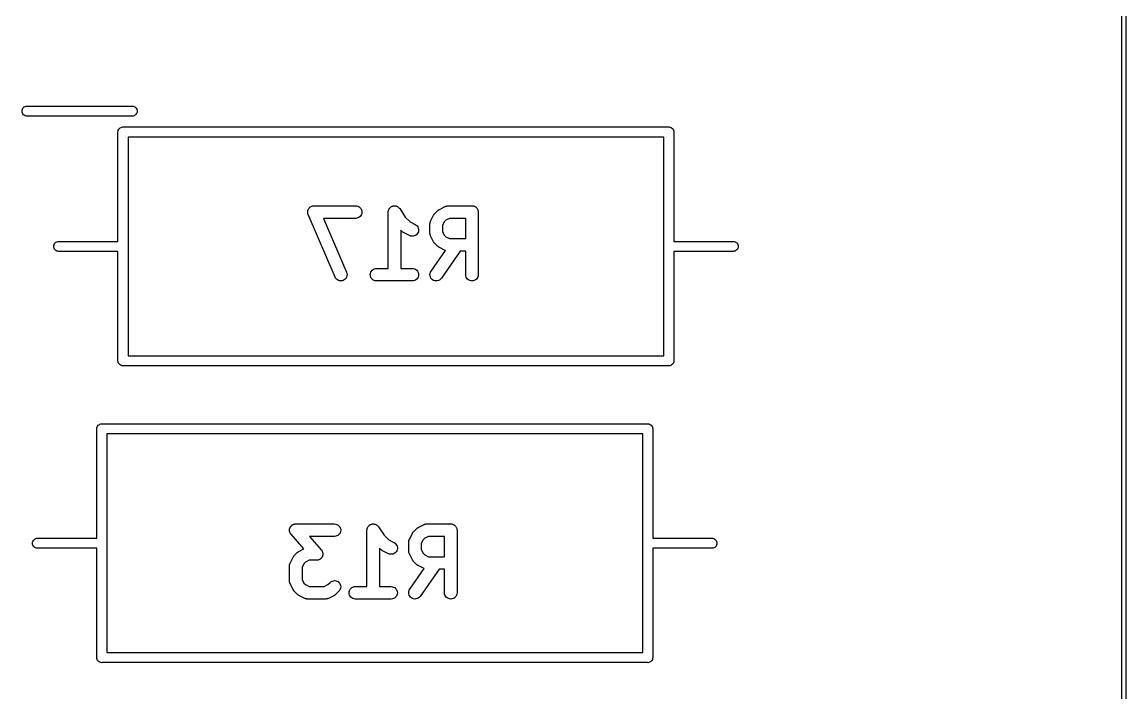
# Model space of a CAD drawing. Extents: x 19 to 116, y -142 to -17.
# Drawn here: x 102.2 to 115.42, y -61.23 to -53.19 of the extents above; entities that cross this region are included whole.
import ezdxf

# ---------------------------------------------------------------- set-up
doc = ezdxf.new("R2010")
doc.units = 0
doc.layers.add('BLACK', color=7, linetype='CONTINUOUS')

msp = doc.modelspace()

# ---------------------------------------------------------------- linework, layer by layer
at = {"layer": 'BLACK', "linetype": 'CONTINUOUS'}
for p, q in [((115.375, -142.215), (115.375, -16.705)), ((115.425, -16.6812), (115.425, -142.239)), ((102.211, -54.2265), (102.218, -54.2174)), ((102.218, -54.2174), (102.228, -54.2099)), ((102.228, -54.2099), (102.238, -54.2043)), ((102.238, -54.2043), (102.249, -54.2009)), ((102.249, -54.2009), (102.258, -54.2)), ((102.258, -54.2), (103.522, -54.2)), ((103.522, -54.2), (103.531, -54.2009)), ((103.531, -54.2009), (103.542, -54.2043)), ((103.542, -54.2043), (103.552, -54.2099)), ((103.552, -54.2099), (103.562, -54.2174)), ((103.562, -54.2174), (103.569, -54.2265)), ((102.201, -54.26), (102.202, -54.2482)), ((102.202, -54.2718), (102.201, -54.26)), ((102.202, -54.2482), (102.205, -54.2369)), ((102.205, -54.2831), (102.202, -54.2718)), ((102.205, -54.2369), (102.211, -54.2265)), ((102.211, -54.2935), (102.205, -54.2831)), ((102.218, -54.3026), (102.211, -54.2935)), ((102.228, -54.3101), (102.218, -54.3026)), ((102.238, -54.3157), (102.228, -54.3101)), ((102.249, -54.3191), (102.238, -54.3157)), ((102.258, -54.32), (102.249, -54.3191)), ((103.522, -54.32), (102.258, -54.32)), ((103.531, -54.3191), (103.522, -54.32)), ((103.542, -54.3157), (103.531, -54.3191)), ((103.552, -54.3101), (103.542, -54.3157)), ((103.562, -54.3026), (103.552, -54.3101)), ((103.569, -54.2935), (103.562, -54.3026)), ((103.569, -54.2265), (103.575, -54.2369)), ((103.575, -54.2831), (103.569, -54.2935)), ((103.575, -54.2369), (103.578, -54.2482)), ((103.578, -54.2718), (103.575, -54.2831)), ((103.578, -54.2482), (103.579, -54.26)), ((103.579, -54.26), (103.578, -54.2718)), ((103.354, -54.4869), (103.36, -54.4765)), ((103.36, -54.4765), (103.367, -54.4674)), ((103.367, -54.4674), (103.377, -54.4599)), ((103.377, -54.4599), (103.387, -54.4543)), ((103.387, -54.4543), (103.398, -54.4509)), ((103.398, -54.4509), (103.407, -54.45)), ((103.407, -54.45), (103.41, -54.4497)), ((103.407, -54.45), (103.407, -54.45)), ((103.41, -54.4497), (103.413, -54.45)), ((103.413, -54.45), (109.947, -54.45)), ((109.947, -54.45), (109.95, -54.4497)), ((109.95, -54.4497), (109.953, -54.45)), ((109.953, -54.45), (109.953, -54.45)), ((109.953, -54.45), (109.962, -54.4509)), ((109.962, -54.4509), (109.973, -54.4543)), ((109.973, -54.4543), (109.983, -54.4599)), ((109.983, -54.4599), (109.993, -54.4674)), ((109.993, -54.4674), (110, -54.4765)), ((110, -54.4765), (110.006, -54.4869)), ((103.35, -54.51), (103.351, -54.4982)), ((103.35, -54.513), (103.35, -54.51)), ((103.35, -55.82), (103.35, -54.513)), ((103.351, -54.4982), (103.354, -54.4869)), ((103.47, -54.57), (103.47, -55.8771)), ((109.89, -54.57), (103.47, -54.57)), ((109.89, -55.877), (109.89, -54.57)), ((110.006, -54.4869), (110.009, -54.4982)), ((110.009, -54.4982), (110.01, -54.51)), ((110.01, -54.51), (110.01, -54.5129)), ((110.01, -54.5129), (110.01, -55.82)), ((105.65, -55.4116), (105.656, -55.4071)), ((105.656, -55.4068), (105.663, -55.4035)), ((105.656, -55.407), (105.656, -55.4068)), ((105.656, -55.4071), (105.656, -55.407)), ((105.663, -55.4035), (105.669, -55.4001)), ((105.669, -55.3999), (105.676, -55.3979)), ((105.669, -55.4001), (105.669, -55.3999)), ((105.669, -55.4001), (105.669, -55.4001)), ((105.676, -55.3979), (105.683, -55.3958)), ((105.683, -55.3957), (105.69, -55.395)), ((105.683, -55.3958), (105.683, -55.3957)), ((105.683, -55.3958), (105.683, -55.3958)), ((105.69, -55.395), (105.697, -55.3943)), ((105.697, -55.3943), (105.698, -55.3943)), ((105.698, -55.3943), (105.698, -55.3943)), ((105.698, -55.3943), (106.198, -55.3943)), ((106.198, -55.3943), (106.199, -55.3943)), ((106.199, -55.3943), (106.213, -55.3959)), ((106.213, -55.3959), (106.227, -55.4003)), ((106.227, -55.4003), (106.24, -55.4074)), ((106.24, -55.4074), (106.251, -55.4168)), ((106.615, -55.4115), (106.621, -55.4066)), ((106.621, -55.4065), (106.627, -55.4032)), ((106.621, -55.4066), (106.621, -55.4065)), ((106.621, -55.4066), (106.621, -55.4066)), ((106.627, -55.4032), (106.634, -55.3998)), ((106.634, -55.3997), (106.641, -55.3976)), ((106.634, -55.3998), (106.634, -55.3997)), ((106.634, -55.3998), (106.634, -55.3998)), ((106.641, -55.3976), (106.648, -55.3956)), ((106.648, -55.3956), (106.655, -55.395)), ((106.648, -55.3956), (106.648, -55.3956)), ((106.648, -55.3956), (106.648, -55.3956)), ((106.655, -55.395), (106.663, -55.3943)), ((106.663, -55.3943), (106.663, -55.3943)), ((106.663, -55.3943), (106.67, -55.395)), ((106.663, -55.3943), (106.663, -55.3943)), ((106.67, -55.395), (106.677, -55.3958)), ((106.677, -55.3958), (106.677, -55.3958)), ((106.677, -55.3958), (106.677, -55.3958)), ((106.677, -55.3958), (106.684, -55.398)), ((106.684, -55.398), (106.691, -55.4001)), ((106.691, -55.4001), (106.691, -55.4001)), ((106.691, -55.4001), (106.691, -55.4001)), ((106.691, -55.4001), (106.698, -55.4036)), ((106.698, -55.4036), (106.704, -55.407)), ((106.704, -55.407), (106.704, -55.4071)), ((106.704, -55.4071), (106.704, -55.4071)), ((106.704, -55.4071), (106.709, -55.4115)), ((107.2, -55.4379), (107.271, -55.4022)), ((107.271, -55.4022), (107.272, -55.4017)), ((107.272, -55.4017), (107.274, -55.401)), ((107.274, -55.401), (107.276, -55.3999)), ((107.276, -55.3999), (107.281, -55.3985)), ((107.281, -55.3985), (107.286, -55.3967)), ((107.286, -55.3967), (107.288, -55.3964)), ((107.288, -55.3964), (107.29, -55.3957)), ((107.29, -55.3957), (107.296, -55.3952)), ((107.296, -55.3952), (107.301, -55.3944)), ((107.301, -55.3944), (107.303, -55.3945)), ((107.303, -55.3945), (107.305, -55.3943)), ((107.305, -55.3943), (107.591, -55.3943)), ((107.591, -55.3943), (107.591, -55.3943)), ((107.591, -55.3943), (107.591, -55.3943)), ((107.591, -55.3943), (107.592, -55.3943)), ((107.591, -55.3943), (107.591, -55.3943)), ((107.592, -55.3943), (107.599, -55.3951)), ((107.599, -55.3951), (107.606, -55.3958)), ((107.606, -55.3958), (107.606, -55.3959)), ((107.606, -55.3959), (107.606, -55.3959)), ((107.606, -55.3959), (107.613, -55.398)), ((107.613, -55.398), (107.62, -55.4001)), ((107.62, -55.4001), (107.62, -55.4003)), ((107.62, -55.4003), (107.62, -55.4003)), ((107.62, -55.4003), (107.626, -55.4038)), ((107.626, -55.4038), (107.633, -55.4071)), ((107.633, -55.4071), (107.633, -55.4073)), ((107.633, -55.4073), (107.633, -55.4074)), ((107.633, -55.4074), (107.639, -55.412)), ((105.623, -55.4688), (105.624, -55.4618)), ((105.623, -55.469), (105.623, -55.4688)), ((105.623, -55.4693), (105.623, -55.469)), ((105.624, -55.4763), (105.623, -55.4693)), ((105.624, -55.4542), (105.626, -55.4475)), ((105.624, -55.4545), (105.624, -55.4542)), ((105.624, -55.4547), (105.624, -55.4545)), ((105.624, -55.4618), (105.624, -55.4547)), ((105.624, -55.4833), (105.624, -55.4763)), ((105.624, -55.4836), (105.624, -55.4833)), ((105.624, -55.4839), (105.624, -55.4836)), ((105.626, -55.4906), (105.624, -55.4839)), ((105.626, -55.4475), (105.629, -55.4407)), ((105.628, -55.4974), (105.626, -55.4906)), ((105.628, -55.4976), (105.628, -55.4974)), ((105.629, -55.4979), (105.628, -55.4976)), ((105.629, -55.4402), (105.632, -55.434)), ((105.629, -55.4405), (105.629, -55.4402)), ((105.629, -55.4407), (105.629, -55.4405)), ((105.629, -55.4988), (105.629, -55.4979)), ((105.95, -56.2488), (105.629, -55.4988)), ((105.632, -55.434), (105.635, -55.4278)), ((105.635, -55.4278), (105.636, -55.4276)), ((105.636, -55.4273), (105.64, -55.4219)), ((105.636, -55.4276), (105.636, -55.4273)), ((105.64, -55.4219), (105.645, -55.4164)), ((105.645, -55.4161), (105.65, -55.4116)), ((105.645, -55.4163), (105.645, -55.4161)), ((105.645, -55.4164), (105.645, -55.4163)), ((106.226, -55.5386), (106.212, -55.5429)), ((106.239, -55.5318), (106.226, -55.5386)), ((106.251, -55.5225), (106.239, -55.5318)), ((106.251, -55.4168), (106.261, -55.4282)), ((106.26, -55.5112), (106.251, -55.5225)), ((106.267, -55.4983), (106.26, -55.5112)), ((106.261, -55.4282), (106.267, -55.4412)), ((106.267, -55.4412), (106.272, -55.4552)), ((106.271, -55.4844), (106.267, -55.4983)), ((106.273, -55.4698), (106.271, -55.4844)), ((106.272, -55.4552), (106.273, -55.4698)), ((106.587, -55.4682), (106.588, -55.461)), ((106.587, -55.4683), (106.587, -55.4682)), ((106.587, -55.4684), (106.587, -55.4683)), ((106.587, -55.4693), (106.587, -55.4684)), ((106.587, -55.4684), (106.587, -55.4684)), ((106.587, -56.1443), (106.587, -55.4693)), ((106.588, -55.461), (106.589, -55.4538)), ((106.589, -55.4537), (106.591, -55.4464)), ((106.589, -55.4538), (106.589, -55.4537)), ((106.589, -55.4538), (106.589, -55.4538)), ((106.591, -55.4464), (106.593, -55.4398)), ((106.593, -55.4397), (106.597, -55.4331)), ((106.593, -55.4398), (106.593, -55.4397)), ((106.593, -55.4398), (106.593, -55.4398)), ((106.597, -55.4331), (106.6, -55.427)), ((106.6, -55.4269), (106.605, -55.4215)), ((106.6, -55.427), (106.6, -55.4269)), ((106.6, -55.427), (106.6, -55.427)), ((106.605, -55.4215), (106.61, -55.4158)), ((106.61, -55.4157), (106.615, -55.4115)), ((106.61, -55.4158), (106.61, -55.4157)), ((106.61, -55.4157), (106.61, -55.4157)), ((106.709, -55.4115), (106.715, -55.4164)), ((106.715, -55.4164), (106.715, -55.4164)), ((106.715, -55.4164), (106.715, -55.4164)), ((106.715, -55.4164), (106.72, -55.4218)), ((106.72, -55.4218), (106.725, -55.4277)), ((106.725, -55.4277), (106.792, -55.5286)), ((106.792, -55.5286), (106.849, -55.5862)), ((107.095, -55.5786), (107.131, -55.5072)), ((107.131, -55.5062), (107.134, -55.5027)), ((107.131, -55.5072), (107.131, -55.5062)), ((107.134, -55.5027), (107.136, -55.499)), ((107.136, -55.499), (107.138, -55.4966)), ((107.138, -55.4966), (107.139, -55.494)), ((107.139, -55.494), (107.142, -55.4909)), ((107.142, -55.4909), (107.145, -55.4877)), ((107.145, -55.4877), (107.181, -55.452)), ((107.181, -55.4512), (107.185, -55.4486)), ((107.181, -55.452), (107.181, -55.4512)), ((107.185, -55.4486), (107.188, -55.4457)), ((107.188, -55.4457), (107.19, -55.444)), ((107.19, -55.444), (107.193, -55.4421)), ((107.193, -55.4421), (107.196, -55.4402)), ((107.196, -55.4402), (107.2, -55.4379)), ((107.639, -55.412), (107.644, -55.4164)), ((107.644, -55.4164), (107.644, -55.4166)), ((107.644, -55.4166), (107.644, -55.4168)), ((107.644, -55.4168), (107.649, -55.4223)), ((107.649, -55.4223), (107.653, -55.4278)), ((107.653, -55.4278), (107.653, -55.428)), ((107.653, -55.428), (107.653, -55.4282)), ((107.653, -55.4282), (107.657, -55.4345)), ((107.657, -55.4345), (107.66, -55.4407)), ((107.66, -55.4407), (107.66, -55.441)), ((107.66, -55.441), (107.66, -55.4412)), ((107.66, -55.4412), (107.662, -55.448)), ((107.662, -55.448), (107.664, -55.4547)), ((107.664, -55.4547), (107.664, -55.455)), ((107.664, -55.455), (107.664, -55.4552)), ((107.664, -55.4552), (107.665, -55.4623)), ((107.665, -55.4623), (107.666, -55.4693)), ((107.666, -55.4693), (107.666, -56.2193)), ((106.198, -55.5443), (105.812, -55.5443)), ((105.812, -55.5443), (106.088, -56.1897)), ((106.212, -55.5429), (106.198, -55.5443)), ((106.849, -55.5862), (106.91, -55.6165)), ((106.91, -55.6165), (106.911, -55.617)), ((106.911, -55.617), (106.923, -55.6249)), ((106.923, -55.6249), (106.934, -55.6351)), ((106.934, -55.6351), (106.942, -55.6472)), ((106.942, -55.6472), (106.948, -55.6606)), ((106.948, -55.6606), (106.951, -55.6749)), ((107.087, -55.6067), (107.088, -55.6016)), ((107.087, -55.6089), (107.087, -55.6067)), ((107.087, -55.6111), (107.087, -55.6089)), ((107.087, -55.6121), (107.087, -55.6111)), ((107.087, -55.7193), (107.087, -55.6121)), ((107.088, -55.6016), (107.089, -55.5965)), ((107.089, -55.5945), (107.09, -55.5923)), ((107.089, -55.5965), (107.089, -55.5945)), ((107.09, -55.5923), (107.092, -55.5875)), ((107.092, -55.5875), (107.093, -55.5826)), ((107.093, -55.5826), (107.094, -55.5807)), ((107.094, -55.5807), (107.095, -55.5786)), ((107.259, -55.5851), (107.237, -55.6298)), ((107.237, -55.6298), (107.237, -55.7016)), ((107.278, -55.5666), (107.259, -55.5851)), ((107.323, -55.5443), (107.278, -55.5666)), ((107.516, -55.5443), (107.323, -55.5443)), ((107.516, -55.7871), (107.516, -55.5443)), ((106.752, -55.7009), (106.737, -55.6861)), ((106.737, -55.6861), (106.737, -56.1443)), ((106.755, -55.7036), (106.752, -55.7009)), ((106.758, -55.7065), (106.755, -55.7036)), ((106.761, -55.7082), (106.758, -55.7065)), ((106.763, -55.7102), (106.761, -55.7082)), ((106.767, -55.7122), (106.763, -55.7102)), ((106.771, -55.7145), (106.767, -55.7122)), ((106.771, -55.7149), (106.771, -55.7145)), ((106.843, -55.7507), (106.771, -55.7149)), ((106.857, -55.7559), (106.843, -55.7507)), ((106.871, -55.7584), (106.857, -55.7559)), ((106.886, -55.758), (106.871, -55.7584)), ((106.9, -55.7548), (106.886, -55.758)), ((106.913, -55.7489), (106.9, -55.7548)), ((106.925, -55.7405), (106.913, -55.7489)), ((106.935, -55.7299), (106.925, -55.7405)), ((106.943, -55.7176), (106.935, -55.7299)), ((106.949, -55.7039), (106.943, -55.7176)), ((106.951, -55.6895), (106.949, -55.7039)), ((106.951, -55.6749), (106.951, -55.6895)), ((107.087, -55.7215), (107.087, -55.7193)), ((107.087, -55.7237), (107.087, -55.7215)), ((107.088, -55.7287), (107.087, -55.7237)), ((107.089, -55.7339), (107.088, -55.7287)), ((107.089, -55.736), (107.089, -55.7339)), ((107.09, -55.7381), (107.089, -55.736)), ((107.091, -55.743), (107.09, -55.7381)), ((107.093, -55.7479), (107.091, -55.743)), ((107.094, -55.7498), (107.093, -55.7479)), ((107.095, -55.7519), (107.094, -55.7498)), ((107.095, -55.7528), (107.095, -55.7519)), ((107.131, -55.8243), (107.095, -55.7528)), ((107.237, -55.7016), (107.259, -55.7463)), ((107.259, -55.7463), (107.278, -55.7648)), ((107.278, -55.7648), (107.323, -55.7871)), ((107.323, -55.7871), (107.516, -55.7871)), ((102.58, -55.88), (102.581, -55.8682)), ((102.581, -55.8918), (102.58, -55.88)), ((102.581, -55.8682), (102.584, -55.8569)), ((102.584, -55.9031), (102.581, -55.8918)), ((102.584, -55.8569), (102.59, -55.8465)), ((102.59, -55.9135), (102.584, -55.9031)), ((102.59, -55.8465), (102.597, -55.8374)), ((102.597, -55.9226), (102.59, -55.9135)), ((102.597, -55.8374), (102.607, -55.8299)), ((102.607, -55.9301), (102.597, -55.9226)), ((102.607, -55.8299), (102.617, -55.8243)), ((102.617, -55.9357), (102.607, -55.9301)), ((102.617, -55.8243), (102.628, -55.8209)), ((102.628, -55.9391), (102.617, -55.9357)), ((102.628, -55.8209), (102.637, -55.82)), ((102.637, -55.82), (103.35, -55.82)), ((103.47, -55.8771), (103.47, -55.88)), ((103.47, -55.88), (103.47, -55.8829)), ((103.47, -55.8829), (103.47, -57.19)), ((107.101, -56.1763), (107.273, -55.9299)), ((107.133, -55.8278), (107.131, -55.8243)), ((107.135, -55.8316), (107.133, -55.8278)), ((107.137, -55.834), (107.135, -55.8316)), ((107.139, -55.8366), (107.137, -55.834)), ((107.141, -55.8397), (107.139, -55.8366)), ((107.144, -55.843), (107.141, -55.8397)), ((107.145, -55.8437), (107.144, -55.843)), ((107.181, -55.8795), (107.145, -55.8437)), ((107.184, -55.8821), (107.181, -55.8795)), ((107.187, -55.8851), (107.184, -55.8821)), ((107.189, -55.8868), (107.187, -55.8851)), ((107.192, -55.8888), (107.189, -55.8868)), ((107.196, -55.8907), (107.192, -55.8888)), ((107.199, -55.893), (107.196, -55.8907)), ((107.2, -55.8935), (107.199, -55.893)), ((107.271, -55.9292), (107.2, -55.8935)), ((107.451, -55.9371), (107.224, -56.2623)), ((107.273, -55.9299), (107.271, -55.9292)), ((107.516, -55.9371), (107.451, -55.9371)), ((107.516, -56.2193), (107.516, -55.9371)), ((109.89, -55.88), (109.89, -55.877)), ((109.89, -55.883), (109.89, -55.88)), ((109.89, -57.19), (109.89, -55.883)), ((110.01, -55.82), (110.723, -55.82)), ((110.723, -55.82), (110.732, -55.8209)), ((110.732, -55.8209), (110.743, -55.8243)), ((110.743, -55.9357), (110.732, -55.9391)), ((110.743, -55.8243), (110.753, -55.8299)), ((110.753, -55.9301), (110.743, -55.9357)), ((110.753, -55.8299), (110.763, -55.8374)), ((110.763, -55.9226), (110.753, -55.9301)), ((110.763, -55.8374), (110.77, -55.8465)), ((110.77, -55.9135), (110.763, -55.9226)), ((110.77, -55.8465), (110.776, -55.8569)), ((110.776, -55.9031), (110.77, -55.9135)), ((110.776, -55.8569), (110.779, -55.8682)), ((110.779, -55.8918), (110.776, -55.9031)), ((110.779, -55.8682), (110.78, -55.88)), ((110.78, -55.88), (110.779, -55.8918)), ((102.637, -55.94), (102.628, -55.9391)), ((103.35, -55.94), (102.637, -55.94)), ((103.35, -57.2471), (103.35, -55.94)), ((110.723, -55.94), (110.01, -55.94)), ((110.01, -55.94), (110.01, -57.2471)), ((110.732, -55.9391), (110.723, -55.94)), ((106.088, -56.1897), (106.089, -56.1907)), ((106.089, -56.1907), (106.093, -56.2047)), ((106.374, -56.2042), (106.379, -56.1902)), ((106.379, -56.1902), (106.386, -56.1773)), ((106.386, -56.1773), (106.395, -56.1661)), ((106.395, -56.1661), (106.406, -56.1568)), ((106.406, -56.1568), (106.419, -56.1499)), ((106.419, -56.1499), (106.433, -56.1457)), ((106.433, -56.1457), (106.448, -56.1443)), ((106.448, -56.1443), (106.587, -56.1443)), ((106.737, -56.1443), (106.876, -56.1443)), ((106.876, -56.1443), (106.877, -56.1443)), ((106.877, -56.1443), (106.892, -56.1459)), ((106.892, -56.1459), (106.906, -56.1503)), ((106.906, -56.1503), (106.919, -56.1574)), ((106.919, -56.1574), (106.93, -56.1668)), ((106.93, -56.1668), (106.939, -56.1782)), ((106.939, -56.1782), (106.946, -56.1912)), ((106.946, -56.1912), (106.95, -56.2052)), ((107.089, -56.2029), (107.094, -56.189)), ((107.094, -56.189), (107.101, -56.1763)), ((105.957, -56.2617), (105.95, -56.2488)), ((105.967, -56.2729), (105.957, -56.2617)), ((105.978, -56.282), (105.967, -56.2729)), ((105.991, -56.2888), (105.978, -56.282)), ((106.005, -56.293), (105.991, -56.2888)), ((106.02, -56.2943), (106.005, -56.293)), ((106.034, -56.2928), (106.02, -56.2943)), ((106.048, -56.2884), (106.034, -56.2928)), ((106.061, -56.2815), (106.048, -56.2884)), ((106.073, -56.2721), (106.061, -56.2815)), ((106.082, -56.2608), (106.073, -56.2721)), ((106.089, -56.2479), (106.082, -56.2608)), ((106.093, -56.2339), (106.089, -56.2479)), ((106.093, -56.2047), (106.094, -56.2193)), ((106.094, -56.2193), (106.093, -56.2339)), ((106.373, -56.2188), (106.374, -56.2042)), ((106.374, -56.2333), (106.373, -56.2188)), ((106.378, -56.2474), (106.374, -56.2333)), ((106.385, -56.2604), (106.378, -56.2474)), ((106.394, -56.2718), (106.385, -56.2604)), ((106.405, -56.2812), (106.394, -56.2718)), ((106.418, -56.2882), (106.405, -56.2812)), ((106.432, -56.2926), (106.418, -56.2882)), ((106.447, -56.2943), (106.432, -56.2926)), ((106.448, -56.2943), (106.447, -56.2943)), ((106.876, -56.2943), (106.448, -56.2943)), ((106.891, -56.2929), (106.876, -56.2943)), ((106.905, -56.2886), (106.891, -56.2929)), ((106.918, -56.2818), (106.905, -56.2886)), ((106.929, -56.2725), (106.918, -56.2818)), ((106.939, -56.2612), (106.929, -56.2725)), ((106.946, -56.2483), (106.939, -56.2612)), ((106.95, -56.2344), (106.946, -56.2483)), ((106.95, -56.2052), (106.951, -56.2198)), ((106.951, -56.2198), (106.95, -56.2344)), ((107.087, -56.2175), (107.089, -56.2029)), ((107.088, -56.2321), (107.087, -56.2175)), ((107.092, -56.2462), (107.088, -56.2321)), ((107.099, -56.2593), (107.092, -56.2462)), ((107.108, -56.2708), (107.099, -56.2593)), ((107.119, -56.2804), (107.108, -56.2708)), ((107.131, -56.2877), (107.119, -56.2804)), ((107.145, -56.2924), (107.131, -56.2877)), ((107.16, -56.2942), (107.145, -56.2924)), ((107.174, -56.2933), (107.16, -56.2942)), ((107.189, -56.2895), (107.174, -56.2933)), ((107.202, -56.283), (107.189, -56.2895)), ((107.213, -56.2741), (107.202, -56.283)), ((107.223, -56.2631), (107.213, -56.2741)), ((107.224, -56.2623), (107.223, -56.2631)), ((107.517, -56.2339), (107.516, -56.2193)), ((107.521, -56.2479), (107.517, -56.2339)), ((107.528, -56.2608), (107.521, -56.2479)), ((107.537, -56.2721), (107.528, -56.2608)), ((107.549, -56.2815), (107.537, -56.2721)), ((107.562, -56.2884), (107.549, -56.2815)), ((107.576, -56.2928), (107.562, -56.2884)), ((107.59, -56.2943), (107.576, -56.2928)), ((107.605, -56.293), (107.59, -56.2943)), ((107.619, -56.2888), (107.605, -56.293)), ((107.632, -56.282), (107.619, -56.2888)), ((107.643, -56.2729), (107.632, -56.282)), ((107.653, -56.2617), (107.643, -56.2729)), ((107.66, -56.2488), (107.653, -56.2617)), ((107.664, -56.2349), (107.66, -56.2488)), ((107.666, -56.2203), (107.664, -56.2349)), ((107.666, -56.2193), (107.666, -56.2203)), ((103.35, -57.25), (103.35, -57.2471)), ((103.351, -57.2618), (103.35, -57.25)), ((103.47, -57.19), (109.89, -57.19)), ((110.01, -57.2529), (110.009, -57.2618)), ((110.01, -57.2471), (110.01, -57.25)), ((110.01, -57.25), (110.01, -57.2529)), ((110.01, -57.2529), (110.01, -57.2529)), ((103.354, -57.2731), (103.351, -57.2618)), ((103.36, -57.2835), (103.354, -57.2731)), ((103.367, -57.2926), (103.36, -57.2835)), ((103.377, -57.3001), (103.367, -57.2926)), ((103.387, -57.3057), (103.377, -57.3001)), ((103.398, -57.3091), (103.387, -57.3057)), ((103.41, -57.3103), (103.398, -57.3091)), ((103.413, -57.31), (103.41, -57.3103)), ((109.947, -57.31), (103.413, -57.31)), ((109.95, -57.3103), (109.947, -57.31)), ((109.962, -57.3091), (109.95, -57.3103)), ((109.973, -57.3057), (109.962, -57.3091)), ((109.983, -57.3001), (109.973, -57.3057)), ((109.993, -57.2926), (109.983, -57.3001)), ((110, -57.2835), (109.993, -57.2926)), ((110.006, -57.2731), (110, -57.2835)), ((110.009, -57.2618), (110.006, -57.2731)), ((103.097, -58.0542), (103.1, -58.0429)), ((103.1, -58.0429), (103.106, -58.0325)), ((103.106, -58.0325), (103.113, -58.0234)), ((103.113, -58.0234), (103.123, -58.0159)), ((103.123, -58.0159), (103.133, -58.0103)), ((103.133, -58.0103), (103.144, -58.0069)), ((103.144, -58.0069), (103.153, -58.006)), ((103.153, -58.006), (103.156, -58.0057)), ((103.153, -58.006), (103.153, -58.006)), ((103.156, -58.0057), (103.159, -58.006)), ((103.159, -58.006), (109.693, -58.006)), ((109.693, -58.006), (109.696, -58.0057)), ((109.696, -58.0057), (109.699, -58.006)), ((109.699, -58.006), (109.699, -58.006)), ((109.699, -58.006), (109.708, -58.0069)), ((109.708, -58.0069), (109.719, -58.0103)), ((109.719, -58.0103), (109.729, -58.0159)), ((109.729, -58.0159), (109.739, -58.0234)), ((109.739, -58.0234), (109.746, -58.0325)), ((109.746, -58.0325), (109.752, -58.0429)), ((109.752, -58.0429), (109.755, -58.0542)), ((103.096, -58.066), (103.097, -58.0542)), ((103.096, -58.069), (103.096, -58.066)), ((103.096, -59.376), (103.096, -58.069)), ((103.216, -58.126), (103.216, -59.4331)), ((109.636, -58.126), (103.216, -58.126)), ((109.636, -59.433), (109.636, -58.126)), ((109.755, -58.0542), (109.756, -58.066)), ((109.756, -58.066), (109.756, -58.0689)), ((109.756, -58.0689), (109.756, -59.376)), ((105.413, -59.2455), (105.415, -59.2415)), ((105.415, -59.2415), (105.417, -59.2373)), ((105.417, -59.2373), (105.419, -59.2353)), ((105.419, -59.2353), (105.42, -59.2331)), ((105.42, -59.2331), (105.424, -59.2297)), ((105.424, -59.2297), (105.427, -59.2261)), ((105.427, -59.2261), (105.429, -59.2244)), ((105.429, -59.2244), (105.431, -59.2225)), ((105.431, -59.2225), (105.434, -59.2198)), ((105.434, -59.2198), (105.438, -59.2168)), ((105.438, -59.2168), (105.44, -59.2156)), ((105.44, -59.2156), (105.443, -59.2141)), ((105.443, -59.2141), (105.447, -59.2122)), ((105.447, -59.2122), (105.451, -59.2099)), ((105.451, -59.2099), (105.454, -59.2092)), ((105.454, -59.2092), (105.456, -59.2081)), ((105.456, -59.2081), (105.461, -59.2071)), ((105.461, -59.2071), (105.465, -59.2057)), ((105.465, -59.2057), (105.468, -59.2055)), ((105.468, -59.2055), (105.47, -59.2049)), ((105.47, -59.2049), (105.475, -59.2047)), ((105.475, -59.2047), (105.48, -59.2043)), ((105.48, -59.2043), (105.944, -59.2043)), ((105.944, -59.2043), (105.945, -59.2043)), ((105.945, -59.2043), (105.959, -59.2059)), ((105.959, -59.2059), (105.973, -59.2103)), ((105.973, -59.2103), (105.986, -59.2174)), ((105.986, -59.2174), (105.997, -59.2268)), ((105.997, -59.2268), (106.007, -59.2382)), ((106.007, -59.2382), (106.013, -59.2512)), ((106.339, -59.2497), (106.343, -59.2431)), ((106.343, -59.2431), (106.346, -59.237)), ((106.346, -59.2369), (106.351, -59.2315)), ((106.346, -59.237), (106.346, -59.2369)), ((106.346, -59.237), (106.346, -59.237)), ((106.351, -59.2315), (106.356, -59.2258)), ((106.356, -59.2257), (106.361, -59.2215)), ((106.356, -59.2258), (106.356, -59.2257)), ((106.356, -59.2257), (106.356, -59.2257)), ((106.361, -59.2215), (106.367, -59.2166)), ((106.367, -59.2165), (106.373, -59.2132)), ((106.367, -59.2166), (106.367, -59.2165)), ((106.367, -59.2166), (106.367, -59.2166)), ((106.373, -59.2132), (106.38, -59.2098)), ((106.38, -59.2097), (106.387, -59.2076)), ((106.38, -59.2098), (106.38, -59.2097)), ((106.38, -59.2098), (106.38, -59.2098)), ((106.387, -59.2076), (106.394, -59.2056)), ((106.394, -59.2056), (106.401, -59.205)), ((106.394, -59.2056), (106.394, -59.2056)), ((106.394, -59.2056), (106.394, -59.2056)), ((106.401, -59.205), (106.409, -59.2043)), ((106.409, -59.2043), (106.409, -59.2043)), ((106.409, -59.2043), (106.416, -59.205)), ((106.409, -59.2043), (106.409, -59.2043)), ((106.416, -59.205), (106.423, -59.2058)), ((106.423, -59.2058), (106.423, -59.2058)), ((106.423, -59.2058), (106.423, -59.2058)), ((106.423, -59.2058), (106.43, -59.208)), ((106.43, -59.208), (106.437, -59.2101)), ((106.437, -59.2101), (106.437, -59.2101)), ((106.437, -59.2101), (106.437, -59.2101)), ((106.437, -59.2101), (106.444, -59.2136)), ((106.444, -59.2136), (106.45, -59.217)), ((106.45, -59.217), (106.45, -59.2171)), ((106.45, -59.2171), (106.45, -59.2171)), ((106.45, -59.2171), (106.455, -59.2215)), ((106.455, -59.2215), (106.461, -59.2264)), ((106.461, -59.2264), (106.461, -59.2264)), ((106.461, -59.2264), (106.461, -59.2264)), ((106.461, -59.2264), (106.466, -59.2318)), ((106.466, -59.2318), (106.471, -59.2377)), ((106.471, -59.2377), (106.538, -59.3386)), ((106.946, -59.2479), (107.017, -59.2122)), ((107.017, -59.2122), (107.018, -59.2117)), ((107.018, -59.2117), (107.02, -59.211)), ((107.02, -59.211), (107.022, -59.2099)), ((107.022, -59.2099), (107.027, -59.2085)), ((107.027, -59.2085), (107.032, -59.2067)), ((107.032, -59.2067), (107.034, -59.2064)), ((107.034, -59.2064), (107.036, -59.2057)), ((107.036, -59.2057), (107.042, -59.2052)), ((107.042, -59.2052), (107.047, -59.2044)), ((107.047, -59.2044), (107.049, -59.2045)), ((107.049, -59.2045), (107.051, -59.2043)), ((107.051, -59.2043), (107.337, -59.2043)), ((107.337, -59.2043), (107.337, -59.2043)), ((107.337, -59.2043), (107.337, -59.2043)), ((107.337, -59.2043), (107.338, -59.2043)), ((107.337, -59.2043), (107.337, -59.2043)), ((107.338, -59.2043), (107.345, -59.2051)), ((107.345, -59.2051), (107.352, -59.2058)), ((107.352, -59.2058), (107.352, -59.2059)), ((107.352, -59.2059), (107.352, -59.2059)), ((107.352, -59.2059), (107.359, -59.208)), ((107.359, -59.208), (107.366, -59.2101)), ((107.366, -59.2101), (107.366, -59.2103)), ((107.366, -59.2103), (107.366, -59.2103)), ((107.366, -59.2103), (107.372, -59.2138)), ((107.372, -59.2138), (107.379, -59.2171)), ((107.379, -59.2171), (107.379, -59.2173)), ((107.379, -59.2173), (107.379, -59.2174)), ((107.379, -59.2174), (107.385, -59.222)), ((107.385, -59.222), (107.39, -59.2264)), ((107.39, -59.2264), (107.39, -59.2266)), ((107.39, -59.2266), (107.39, -59.2268)), ((107.39, -59.2268), (107.395, -59.2323)), ((107.395, -59.2323), (107.399, -59.2378)), ((107.399, -59.2378), (107.399, -59.238)), ((107.399, -59.238), (107.399, -59.2382)), ((107.399, -59.2382), (107.403, -59.2445)), ((105.405, -59.2735), (105.406, -59.2689)), ((105.405, -59.2761), (105.405, -59.2735)), ((105.405, -59.2788), (105.405, -59.2761)), ((105.405, -59.2834), (105.405, -59.2788)), ((105.405, -59.2881), (105.405, -59.2834)), ((105.406, -59.2907), (105.405, -59.2881)), ((105.406, -59.2642), (105.407, -59.2617)), ((105.406, -59.2689), (105.406, -59.2642)), ((105.406, -59.2933), (105.406, -59.2907)), ((105.407, -59.2979), (105.406, -59.2933)), ((105.407, -59.2591), (105.409, -59.2547)), ((105.407, -59.2617), (105.407, -59.2591)), ((105.408, -59.3024), (105.407, -59.2979)), ((105.409, -59.3049), (105.408, -59.3024)), ((105.409, -59.2547), (105.41, -59.2502)), ((105.41, -59.3074), (105.409, -59.3049)), ((105.41, -59.2502), (105.412, -59.2479)), ((105.412, -59.3115), (105.41, -59.3074)), ((105.412, -59.2479), (105.413, -59.2455)), ((105.414, -59.3159), (105.412, -59.3115)), ((105.416, -59.318), (105.414, -59.3159)), ((105.417, -59.3204), (105.416, -59.318)), ((105.42, -59.324), (105.417, -59.3204)), ((105.422, -59.3279), (105.42, -59.324)), ((105.423, -59.3287), (105.422, -59.3279)), ((105.577, -59.5041), (105.423, -59.3287)), ((105.944, -59.3543), (105.645, -59.3543)), ((105.645, -59.3543), (105.786, -59.5156)), ((105.958, -59.3529), (105.944, -59.3543)), ((105.972, -59.3486), (105.958, -59.3529)), ((105.985, -59.3418), (105.972, -59.3486)), ((105.997, -59.3325), (105.985, -59.3418)), ((106.006, -59.3212), (105.997, -59.3325)), ((106.013, -59.3083), (106.006, -59.3212)), ((106.013, -59.2512), (106.018, -59.2652)), ((106.017, -59.2944), (106.013, -59.3083)), ((106.019, -59.2798), (106.017, -59.2944)), ((106.018, -59.2652), (106.019, -59.2798)), ((106.333, -59.2782), (106.334, -59.271)), ((106.333, -59.2783), (106.333, -59.2782)), ((106.333, -59.2784), (106.333, -59.2783)), ((106.333, -59.2793), (106.333, -59.2784)), ((106.333, -59.2784), (106.333, -59.2784)), ((106.333, -59.9543), (106.333, -59.2793)), ((106.334, -59.271), (106.335, -59.2638)), ((106.335, -59.2637), (106.337, -59.2564)), ((106.335, -59.2638), (106.335, -59.2637)), ((106.335, -59.2638), (106.335, -59.2638)), ((106.337, -59.2564), (106.339, -59.2498)), ((106.339, -59.2498), (106.339, -59.2497)), ((106.339, -59.2498), (106.339, -59.2498)), ((106.538, -59.3386), (106.595, -59.3962)), ((106.841, -59.3886), (106.877, -59.3172)), ((106.877, -59.3162), (106.88, -59.3127)), ((106.877, -59.3172), (106.877, -59.3162)), ((106.88, -59.3127), (106.882, -59.309)), ((106.882, -59.309), (106.884, -59.3066)), ((106.884, -59.3066), (106.885, -59.304)), ((106.885, -59.304), (106.888, -59.3009)), ((106.888, -59.3009), (106.891, -59.2977)), ((106.891, -59.2977), (106.927, -59.262)), ((106.927, -59.2612), (106.931, -59.2586)), ((106.927, -59.262), (106.927, -59.2612)), ((106.931, -59.2586), (106.934, -59.2557)), ((106.934, -59.2557), (106.936, -59.254)), ((106.936, -59.254), (106.939, -59.2521)), ((106.939, -59.2521), (106.942, -59.2502)), ((106.942, -59.2502), (106.946, -59.2479)), ((107.069, -59.3543), (107.024, -59.3766)), ((107.262, -59.3543), (107.069, -59.3543)), ((107.262, -59.5971), (107.262, -59.3543)), ((107.403, -59.2445), (107.406, -59.2507)), ((107.406, -59.2507), (107.406, -59.251)), ((107.406, -59.251), (107.406, -59.2512)), ((107.406, -59.2512), (107.408, -59.258)), ((107.408, -59.258), (107.41, -59.2647)), ((107.41, -59.2647), (107.41, -59.265)), ((107.41, -59.265), (107.41, -59.2652)), ((107.41, -59.2652), (107.411, -59.2723)), ((107.411, -59.2723), (107.412, -59.2793)), ((107.412, -59.2793), (107.412, -60.0293)), ((102.326, -59.436), (102.327, -59.4242)), ((102.327, -59.4478), (102.326, -59.436)), ((102.327, -59.4242), (102.33, -59.4129)), ((102.33, -59.4591), (102.327, -59.4478)), ((102.33, -59.4129), (102.336, -59.4025)), ((102.336, -59.4695), (102.33, -59.4591)), ((102.336, -59.4025), (102.343, -59.3934)), ((102.343, -59.4786), (102.336, -59.4695)), ((102.343, -59.3934), (102.353, -59.3859)), ((102.353, -59.4861), (102.343, -59.4786)), ((102.353, -59.3859), (102.363, -59.3803)), ((102.363, -59.4917), (102.353, -59.4861)), ((102.363, -59.3803), (102.374, -59.3769)), ((102.374, -59.4951), (102.363, -59.4917)), ((102.374, -59.3769), (102.383, -59.376)), ((102.383, -59.496), (102.374, -59.4951)), ((102.383, -59.376), (103.096, -59.376)), ((103.096, -59.496), (102.383, -59.496)), ((103.096, -60.8031), (103.096, -59.496)), ((103.216, -59.4331), (103.216, -59.436)), ((103.216, -59.436), (103.216, -59.4389)), ((103.216, -59.4389), (103.216, -60.746)), ((105.517, -59.5336), (105.577, -59.5041)), ((106.498, -59.5109), (106.483, -59.4961)), ((106.483, -59.4961), (106.483, -59.9543)), ((106.595, -59.3962), (106.656, -59.4265)), ((106.656, -59.4265), (106.657, -59.427)), ((106.657, -59.427), (106.669, -59.4349)), ((106.669, -59.4349), (106.68, -59.4451)), ((106.68, -59.4451), (106.688, -59.4572)), ((106.688, -59.4572), (106.694, -59.4706)), ((106.694, -59.4706), (106.697, -59.4849)), ((106.697, -59.4995), (106.695, -59.5139)), ((106.697, -59.4849), (106.697, -59.4995)), ((106.833, -59.4167), (106.834, -59.4116)), ((106.833, -59.4189), (106.833, -59.4167)), ((106.833, -59.4211), (106.833, -59.4189)), ((106.833, -59.4221), (106.833, -59.4211)), ((106.833, -59.5293), (106.833, -59.4221)), ((106.834, -59.4116), (106.835, -59.4065)), ((106.835, -59.4045), (106.836, -59.4023)), ((106.835, -59.4065), (106.835, -59.4045)), ((106.836, -59.4023), (106.838, -59.3975)), ((106.838, -59.3975), (106.839, -59.3926)), ((106.839, -59.3926), (106.84, -59.3907)), ((106.84, -59.3907), (106.841, -59.3886)), ((107.005, -59.3951), (106.983, -59.4398)), ((106.983, -59.4398), (106.983, -59.5116)), ((107.024, -59.3766), (107.005, -59.3951)), ((109.636, -59.436), (109.636, -59.433)), ((109.636, -59.439), (109.636, -59.436)), ((109.636, -60.746), (109.636, -59.439)), ((109.756, -59.376), (110.469, -59.376)), ((110.469, -59.496), (109.756, -59.496)), ((109.756, -59.496), (109.756, -60.8031)), ((110.469, -59.376), (110.478, -59.3769)), ((110.478, -59.4951), (110.469, -59.496)), ((110.478, -59.3769), (110.489, -59.3803)), ((110.489, -59.4917), (110.478, -59.4951)), ((110.489, -59.3803), (110.499, -59.3859)), ((110.499, -59.4861), (110.489, -59.4917)), ((110.499, -59.3859), (110.509, -59.3934)), ((110.509, -59.4786), (110.499, -59.4861)), ((110.509, -59.3934), (110.516, -59.4025)), ((110.516, -59.4695), (110.509, -59.4786)), ((110.516, -59.4025), (110.522, -59.4129)), ((110.522, -59.4591), (110.516, -59.4695)), ((110.522, -59.4129), (110.525, -59.4242)), ((110.525, -59.4478), (110.522, -59.4591)), ((110.525, -59.4242), (110.526, -59.436)), ((110.526, -59.436), (110.525, -59.4478)), ((105.412, -59.6743), (105.448, -59.6029)), ((105.448, -59.6029), (105.449, -59.602)), ((105.449, -59.602), (105.451, -59.5984)), ((105.451, -59.5984), (105.453, -59.5947)), ((105.453, -59.5947), (105.455, -59.5923)), ((105.455, -59.5923), (105.457, -59.5897)), ((105.457, -59.5897), (105.46, -59.5867)), ((105.46, -59.5867), (105.462, -59.5834)), ((105.462, -59.5834), (105.498, -59.5477)), ((105.498, -59.5477), (105.499, -59.5469)), ((105.499, -59.5469), (105.502, -59.5443)), ((105.502, -59.5443), (105.505, -59.5414)), ((105.505, -59.5414), (105.508, -59.5398)), ((105.508, -59.5398), (105.51, -59.5378)), ((105.51, -59.5378), (105.514, -59.5359)), ((105.514, -59.5359), (105.517, -59.5336)), ((105.64, -59.64), (105.595, -59.6624)), ((105.73, -59.64), (105.64, -59.64)), ((105.734, -59.6395), (105.73, -59.64)), ((105.739, -59.6394), (105.734, -59.6395)), ((105.742, -59.6388), (105.739, -59.6394)), ((105.744, -59.6386), (105.742, -59.6388)), ((105.749, -59.6372), (105.744, -59.6386)), ((105.753, -59.6362), (105.749, -59.6372)), ((105.756, -59.6351), (105.753, -59.6362)), ((105.758, -59.6343), (105.756, -59.6351)), ((105.762, -59.6321), (105.758, -59.6343)), ((105.767, -59.6302), (105.762, -59.6321)), ((105.769, -59.6287), (105.767, -59.6302)), ((105.771, -59.6275), (105.769, -59.6287)), ((105.775, -59.6245), (105.771, -59.6275)), ((105.779, -59.6218), (105.775, -59.6245)), ((105.78, -59.6199), (105.779, -59.6218)), ((105.782, -59.6182), (105.78, -59.6199)), ((105.785, -59.6146), (105.782, -59.6182)), ((105.789, -59.6112), (105.785, -59.6146)), ((105.786, -59.5156), (105.787, -59.5164)), ((105.787, -59.5164), (105.789, -59.5203)), ((105.789, -59.5203), (105.792, -59.5239)), ((105.79, -59.609), (105.789, -59.6112)), ((105.792, -59.6069), (105.79, -59.609)), ((105.792, -59.5239), (105.794, -59.5263)), ((105.794, -59.6028), (105.792, -59.6069)), ((105.794, -59.5263), (105.795, -59.5284)), ((105.797, -59.5988), (105.794, -59.6028)), ((105.795, -59.5284), (105.797, -59.5327)), ((105.797, -59.5327), (105.799, -59.5369)), ((105.799, -59.5941), (105.797, -59.5964)), ((105.797, -59.5964), (105.797, -59.5988)), ((105.799, -59.5369), (105.8, -59.5394)), ((105.8, -59.5896), (105.799, -59.5941)), ((105.8, -59.5394), (105.801, -59.5418)), ((105.802, -59.5852), (105.8, -59.5896)), ((105.801, -59.5418), (105.802, -59.5464)), ((105.802, -59.5464), (105.803, -59.5509)), ((105.803, -59.5801), (105.802, -59.5826)), ((105.802, -59.5826), (105.802, -59.5852)), ((105.803, -59.5509), (105.803, -59.5536)), ((105.803, -59.5536), (105.804, -59.5561)), ((105.804, -59.5754), (105.803, -59.5801)), ((105.804, -59.5561), (105.804, -59.5609)), ((105.804, -59.5609), (105.805, -59.5655)), ((105.805, -59.5655), (105.804, -59.5681)), ((105.804, -59.5681), (105.804, -59.5708)), ((105.804, -59.5708), (105.804, -59.5754)), ((106.501, -59.5136), (106.498, -59.5109)), ((106.504, -59.5165), (106.501, -59.5136)), ((106.507, -59.5182), (106.504, -59.5165)), ((106.509, -59.5202), (106.507, -59.5182)), ((106.513, -59.5222), (106.509, -59.5202)), ((106.517, -59.5245), (106.513, -59.5222)), ((106.517, -59.5249), (106.517, -59.5245)), ((106.589, -59.5607), (106.517, -59.5249)), ((106.603, -59.5659), (106.589, -59.5607)), ((106.617, -59.5684), (106.603, -59.5659)), ((106.632, -59.568), (106.617, -59.5684)), ((106.646, -59.5648), (106.632, -59.568)), ((106.659, -59.5589), (106.646, -59.5648)), ((106.671, -59.5505), (106.659, -59.5589)), ((106.681, -59.5399), (106.671, -59.5505)), ((106.689, -59.5276), (106.681, -59.5399)), ((106.695, -59.5139), (106.689, -59.5276)), ((106.833, -59.5315), (106.833, -59.5293)), ((106.833, -59.5337), (106.833, -59.5315)), ((106.834, -59.5387), (106.833, -59.5337)), ((106.835, -59.5439), (106.834, -59.5387)), ((106.835, -59.546), (106.835, -59.5439)), ((106.836, -59.5481), (106.835, -59.546)), ((106.837, -59.553), (106.836, -59.5481)), ((106.839, -59.5579), (106.837, -59.553)), ((106.84, -59.5598), (106.839, -59.5579)), ((106.841, -59.5619), (106.84, -59.5598)), ((106.841, -59.5628), (106.841, -59.5619)), ((106.877, -59.6343), (106.841, -59.5628)), ((106.879, -59.6378), (106.877, -59.6343)), ((106.881, -59.6416), (106.879, -59.6378)), ((106.983, -59.5116), (107.005, -59.5563)), ((107.005, -59.5563), (107.024, -59.5748)), ((107.024, -59.5748), (107.069, -59.5971)), ((107.069, -59.5971), (107.262, -59.5971)), ((105.405, -59.7024), (105.406, -59.6974)), ((105.405, -59.7046), (105.405, -59.7024)), ((105.405, -59.7068), (105.405, -59.7046)), ((105.405, -59.7079), (105.405, -59.7068)), ((105.405, -59.8864), (105.405, -59.7079)), ((105.406, -59.6923), (105.407, -59.6902)), ((105.406, -59.6974), (105.406, -59.6923)), ((105.407, -59.688), (105.409, -59.6832)), ((105.407, -59.6902), (105.407, -59.688)), ((105.409, -59.6832), (105.411, -59.6783)), ((105.411, -59.6783), (105.412, -59.6764)), ((105.412, -59.6764), (105.412, -59.6743)), ((105.577, -59.6809), (105.555, -59.7256)), ((105.555, -59.7256), (105.555, -59.8687)), ((105.595, -59.6624), (105.577, -59.6809)), ((106.847, -59.9863), (107.019, -59.7399)), ((106.883, -59.644), (106.881, -59.6416)), ((106.885, -59.6466), (106.883, -59.644)), ((106.887, -59.6497), (106.885, -59.6466)), ((106.89, -59.653), (106.887, -59.6497)), ((106.891, -59.6537), (106.89, -59.653)), ((106.927, -59.6895), (106.891, -59.6537)), ((106.93, -59.6921), (106.927, -59.6895)), ((106.933, -59.6951), (106.93, -59.6921)), ((106.935, -59.6968), (106.933, -59.6951)), ((106.938, -59.6988), (106.935, -59.6968)), ((106.942, -59.7007), (106.938, -59.6988)), ((106.945, -59.703), (106.942, -59.7007)), ((106.946, -59.7035), (106.945, -59.703)), ((107.017, -59.7392), (106.946, -59.7035)), ((107.197, -59.7471), (106.97, -60.0723)), ((107.019, -59.7399), (107.017, -59.7392)), ((107.262, -59.7471), (107.197, -59.7471)), ((107.262, -60.0293), (107.262, -59.7471)), ((105.405, -59.8886), (105.405, -59.8864)), ((105.405, -59.8908), (105.405, -59.8886)), ((105.405, -59.8959), (105.405, -59.8908)), ((105.406, -59.901), (105.405, -59.8959)), ((105.407, -59.9031), (105.406, -59.901)), ((105.407, -59.9053), (105.407, -59.9031)), ((105.555, -59.8687), (105.577, -59.9134)), ((105.891, -59.9048), (105.892, -59.9041)), ((105.892, -59.9041), (105.903, -59.895)), ((105.903, -59.895), (105.916, -59.8882)), ((105.916, -59.8882), (105.93, -59.8841)), ((105.93, -59.8841), (105.945, -59.8829)), ((105.945, -59.8829), (105.959, -59.8844)), ((105.959, -59.8844), (105.973, -59.8888)), ((105.973, -59.8888), (105.986, -59.8958)), ((105.986, -59.8958), (105.997, -59.9052)), ((105.409, -59.9101), (105.407, -59.9053)), ((105.41, -59.915), (105.409, -59.9101)), ((105.411, -59.917), (105.41, -59.915)), ((105.412, -59.919), (105.411, -59.917)), ((105.412, -59.92), (105.412, -59.919)), ((105.448, -59.9914), (105.412, -59.92)), ((105.45, -59.995), (105.448, -59.9914)), ((105.452, -59.9987), (105.45, -59.995)), ((105.454, -60.0011), (105.452, -59.9987)), ((105.456, -60.0038), (105.454, -60.0011)), ((105.459, -60.0069), (105.456, -60.0038)), ((105.462, -60.0101), (105.459, -60.0069)), ((105.462, -60.0109), (105.462, -60.0101)), ((105.498, -60.0466), (105.462, -60.0109)), ((105.577, -59.9134), (105.595, -59.9319)), ((105.595, -59.9319), (105.64, -59.9543)), ((105.64, -59.9543), (105.819, -59.9543)), ((105.819, -59.9543), (105.864, -59.9319)), ((105.864, -59.9319), (105.891, -59.9048)), ((105.997, -60.0109), (105.961, -60.0466)), ((105.997, -59.9052), (106.006, -59.9166)), ((106.006, -59.9996), (105.997, -60.0109)), ((106.006, -59.9166), (106.013, -59.9295)), ((106.013, -59.9867), (106.006, -59.9996)), ((106.013, -59.9295), (106.017, -59.9435)), ((106.017, -59.9727), (106.013, -59.9867)), ((106.017, -59.9435), (106.019, -59.9581)), ((106.019, -59.9581), (106.017, -59.9727)), ((106.119, -60.0288), (106.12, -60.0142)), ((106.12, -60.0433), (106.119, -60.0288)), ((106.12, -60.0142), (106.125, -60.0002)), ((106.125, -60.0002), (106.132, -59.9873)), ((106.132, -59.9873), (106.141, -59.9761)), ((106.141, -59.9761), (106.152, -59.9668)), ((106.152, -59.9668), (106.165, -59.9599)), ((106.165, -59.9599), (106.179, -59.9557)), ((106.179, -59.9557), (106.194, -59.9543)), ((106.194, -59.9543), (106.333, -59.9543)), ((106.483, -59.9543), (106.622, -59.9543)), ((106.622, -59.9543), (106.623, -59.9543)), ((106.623, -59.9543), (106.638, -59.9559)), ((106.638, -59.9559), (106.652, -59.9603)), ((106.652, -59.9603), (106.665, -59.9674)), ((106.665, -59.9674), (106.676, -59.9768)), ((106.676, -59.9768), (106.685, -59.9882)), ((106.685, -59.9882), (106.692, -60.0012)), ((106.692, -60.0012), (106.696, -60.0152)), ((106.696, -60.0152), (106.697, -60.0298)), ((106.697, -60.0298), (106.696, -60.0444)), ((106.833, -60.0275), (106.835, -60.0129)), ((106.834, -60.0421), (106.833, -60.0275)), ((106.835, -60.0129), (106.84, -59.999)), ((106.84, -59.999), (106.847, -59.9863)), ((107.263, -60.0439), (107.262, -60.0293)), ((107.412, -60.0303), (107.41, -60.0449)), ((107.412, -60.0293), (107.412, -60.0303)), ((105.501, -60.0493), (105.498, -60.0466)), ((105.504, -60.0522), (105.501, -60.0493)), ((105.507, -60.0539), (105.504, -60.0522)), ((105.509, -60.0559), (105.507, -60.0539)), ((105.513, -60.0579), (105.509, -60.0559)), ((105.517, -60.0602), (105.513, -60.0579)), ((105.517, -60.0607), (105.517, -60.0602)), ((105.589, -60.0964), (105.517, -60.0607)), ((105.591, -60.0972), (105.589, -60.0964)), ((105.593, -60.0982), (105.591, -60.0972)), ((105.598, -60.0998), (105.593, -60.0982)), ((105.603, -60.1016), (105.598, -60.0998)), ((105.605, -60.102), (105.603, -60.1016)), ((105.607, -60.1026), (105.605, -60.102)), ((105.612, -60.1032), (105.607, -60.1026)), ((105.617, -60.1041), (105.612, -60.1032)), ((105.619, -60.104), (105.617, -60.1041)), ((105.621, -60.1043), (105.619, -60.104)), ((105.622, -60.1043), (105.621, -60.1043)), ((105.837, -60.1043), (105.622, -60.1043)), ((105.839, -60.1041), (105.837, -60.1043)), ((105.841, -60.1042), (105.839, -60.1041)), ((105.846, -60.1034), (105.841, -60.1042)), ((105.851, -60.1029), (105.846, -60.1034)), ((105.853, -60.1022), (105.851, -60.1029)), ((105.856, -60.1019), (105.853, -60.1022)), ((105.86, -60.1001), (105.856, -60.1019)), ((105.865, -60.0986), (105.86, -60.1001)), ((105.867, -60.0976), (105.865, -60.0986)), ((105.869, -60.0968), (105.867, -60.0976)), ((105.87, -60.0964), (105.869, -60.0968)), ((105.942, -60.0607), (105.87, -60.0964)), ((105.945, -60.0584), (105.942, -60.0607)), ((105.949, -60.0565), (105.945, -60.0584)), ((105.951, -60.0545), (105.949, -60.0565)), ((105.954, -60.0529), (105.951, -60.0545)), ((105.957, -60.05), (105.954, -60.0529)), ((105.96, -60.0473), (105.957, -60.05)), ((105.961, -60.0466), (105.96, -60.0473)), ((106.124, -60.0574), (106.12, -60.0433)), ((106.131, -60.0704), (106.124, -60.0574)), ((106.14, -60.0818), (106.131, -60.0704)), ((106.151, -60.0912), (106.14, -60.0818)), ((106.164, -60.0982), (106.151, -60.0912)), ((106.178, -60.1026), (106.164, -60.0982)), ((106.193, -60.1043), (106.178, -60.1026)), ((106.194, -60.1043), (106.193, -60.1043)), ((106.622, -60.1043), (106.194, -60.1043)), ((106.637, -60.1029), (106.622, -60.1043)), ((106.651, -60.0986), (106.637, -60.1029)), ((106.664, -60.0918), (106.651, -60.0986)), ((106.675, -60.0825), (106.664, -60.0918)), ((106.685, -60.0712), (106.675, -60.0825)), ((106.692, -60.0583), (106.685, -60.0712)), ((106.696, -60.0444), (106.692, -60.0583)), ((106.838, -60.0562), (106.834, -60.0421)), ((106.845, -60.0693), (106.838, -60.0562)), ((106.854, -60.0808), (106.845, -60.0693)), ((106.865, -60.0904), (106.854, -60.0808)), ((106.877, -60.0977), (106.865, -60.0904)), ((106.891, -60.1024), (106.877, -60.0977)), ((106.906, -60.1042), (106.891, -60.1024)), ((106.92, -60.1033), (106.906, -60.1042)), ((106.935, -60.0995), (106.92, -60.1033)), ((106.948, -60.093), (106.935, -60.0995)), ((106.959, -60.0841), (106.948, -60.093)), ((106.969, -60.0731), (106.959, -60.0841)), ((106.97, -60.0723), (106.969, -60.0731)), ((107.267, -60.0579), (107.263, -60.0439)), ((107.274, -60.0708), (107.267, -60.0579)), ((107.283, -60.0821), (107.274, -60.0708)), ((107.295, -60.0915), (107.283, -60.0821)), ((107.308, -60.0984), (107.295, -60.0915)), ((107.322, -60.1028), (107.308, -60.0984)), ((107.336, -60.1043), (107.322, -60.1028)), ((107.351, -60.103), (107.336, -60.1043)), ((107.365, -60.0988), (107.351, -60.103)), ((107.378, -60.092), (107.365, -60.0988)), ((107.389, -60.0829), (107.378, -60.092)), ((107.399, -60.0717), (107.389, -60.0829)), ((107.406, -60.0588), (107.399, -60.0717)), ((107.41, -60.0449), (107.406, -60.0588)), ((103.096, -60.806), (103.096, -60.8031)), ((103.097, -60.8178), (103.096, -60.806)), ((103.1, -60.8291), (103.097, -60.8178)), ((103.106, -60.8395), (103.1, -60.8291)), ((103.216, -60.746), (109.636, -60.746)), ((109.752, -60.8291), (109.746, -60.8395)), ((109.755, -60.8178), (109.752, -60.8291)), ((109.756, -60.8089), (109.755, -60.8178)), ((109.756, -60.8031), (109.756, -60.806)), ((109.756, -60.806), (109.756, -60.8089)), ((109.756, -60.8089), (109.756, -60.8089)), ((103.113, -60.8486), (103.106, -60.8395)), ((103.123, -60.8561), (103.113, -60.8486)), ((103.133, -60.8617), (103.123, -60.8561)), ((103.144, -60.8651), (103.133, -60.8617)), ((103.156, -60.8663), (103.144, -60.8651)), ((103.159, -60.866), (103.156, -60.8663)), ((109.693, -60.866), (103.159, -60.866)), ((109.696, -60.8663), (109.693, -60.866)), ((109.708, -60.8651), (109.696, -60.8663)), ((109.719, -60.8617), (109.708, -60.8651)), ((109.729, -60.8561), (109.719, -60.8617)), ((109.739, -60.8486), (109.729, -60.8561)), ((109.746, -60.8395), (109.739, -60.8486))]:
    msp.add_line(p, q, dxfattribs=at)

doc.saveas('drawing.dxf')
